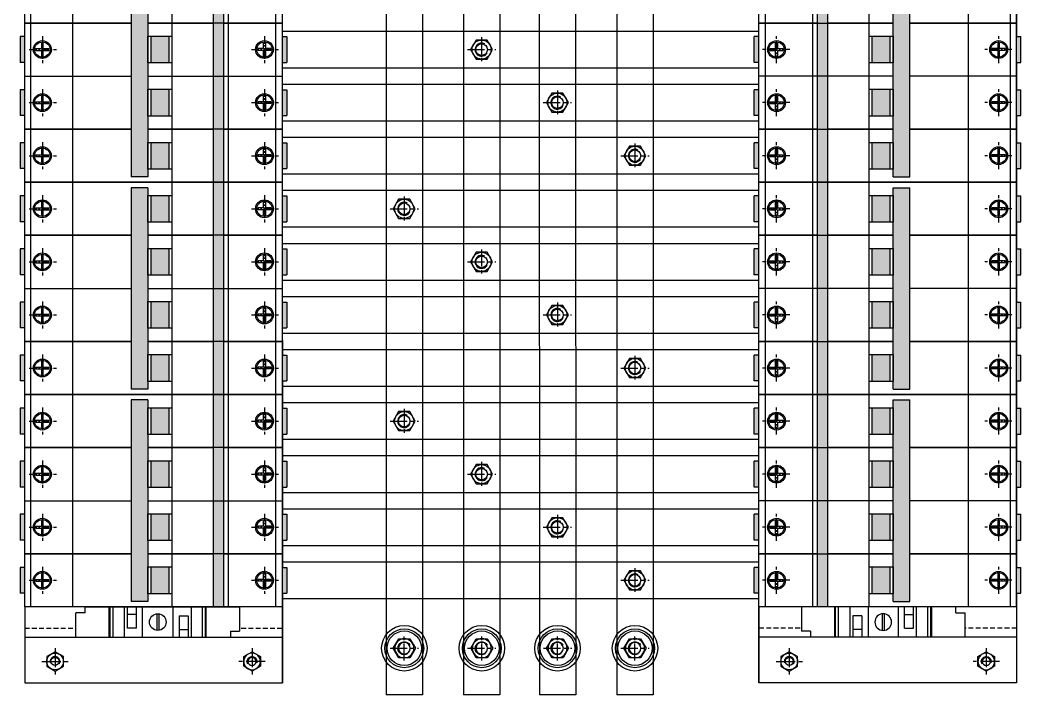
# Model space of a CAD drawing. Header units: millimetres. Extents: x 2153 to 5658, y -781 to 1156.
# Drawn here: x 3482 to 3812.2, y 333.3 to 555.8 of the extents above; entities that cross this region are included whole.
import ezdxf

# ---------------------------------------------------------------- set-up
doc = ezdxf.new("R2010")
doc.units = ezdxf.units.MM
doc.set_wipeout_variables(frame=1)
doc.linetypes.add('CENTER', pattern=[2, 1.25, -0.25, 0.25, -0.25])
doc.linetypes.add('HIDDEN', pattern=[9.525, 6.35, -3.175])
for name, color, linetype in [('40GENE-003-FRAME.LINE3', 4, 'Continuous'), ('40GENE-004-FRAME.LINE4', 5, 'Continuous'), ('40GENE-009-FRAME.TEXT2', 2, 'Continuous'), ('40GENE-106-TEXT', 7, 'Continuous'), ('47ELEC-102-PROYEC', 1, 'HIDDEN'), ('47ELEC-103-EJES', 122, 'CENTER'), ('47ELEC-106-SIMB-F', 2, 'Continuous'), ('47ELEC-106-SIMB-FR', 40, 'Continuous'), ('47ELEC-109-ACHUR', 8, 'Continuous'), ('47ELEC-205-EQUIP', 5, 'Continuous')]:
    doc.layers.add(name, color=color, linetype=linetype)

# ---------------------------------------------------------------- blocks, each defined once
blk = doc.blocks.new('nut 3-8')
at = {"layer": '40GENE-003-FRAME.LINE3', "color": 0}
blk.add_lwpolyline([(-4.04, 7), (-8.08, 0), (-4.04, -7), (4.04, -7), (8.08, 0), (4.04, 7)], close=True, dxfattribs=at)
blk.add_circle((0, 0), 7, dxfattribs=at)
at = {"layer": '40GENE-003-FRAME.LINE3', "color": 3}
blk.add_circle((0, 0), 4.26, dxfattribs=at)
blk.add_arc((0, 0), 4.76, 59.27051, 329.27051, dxfattribs=at)
at = {"layer": '47ELEC-103-EJES', "color": 0, "ltscale": 10}
for p, q in [((0, 9), (0, -9)), ((-10.39, 0), (10.39, 0))]:
    blk.add_line(p, q, dxfattribs=at)
blk = doc.blocks.new('T1.4-P')
at = {"color": 7}
blk.add_wipeout([(-3.18, 5.5), (3.18, 5.5), (6.35, 0), (3.18, -5.5), (-3.18, -5.5), (-6.35, 0)], dxfattribs=at).dxf.layer = '47ELEC-106-SIMB-F'
at = {"layer": '47ELEC-103-EJES', "ltscale": 10}
for p, q in [((0, -8.66), (0, 8.66)), ((-8.66, 0), (8.66, 0))]:
    blk.add_line(p, q, dxfattribs=at)
blk.add_arc((0, 0), 3.18, 60.61006, 330.61006, dxfattribs=at)
at = {"layer": '47ELEC-106-SIMB-F', "color": 7}
blk.add_lwpolyline([(-3.18, 5.5), (-6.35, 0), (-3.18, -5.5), (3.18, -5.5), (6.35, 0), (3.18, 5.5)], close=True, dxfattribs=at)
for radius in [5.5, 2.68]:
    blk.add_circle((0, 0), radius, dxfattribs=at)
blk = doc.blocks.new('ABB')
at = {"layer": '40GENE-106-TEXT'}
h = blk.add_hatch(color=255, dxfattribs=at)
h.paths.add_polyline_path([(2.98, 2.12), (2.43, 4.02), (1.91, 4.02), (1.91, 2.12)])
h.paths.add_polyline_path([(3.04, 1.92), (1.91, 1.92), (1.91, 0.87), (2.3, 0.87), (2.55, 0.02), (3.59, 0.02)])
h.paths.add_polyline_path([(1.71, 1.92), (0.57, 1.92), (0.02, 0.02), (1.06, 0.02), (1.31, 0.87), (1.71, 0.87)])
h.paths.add_polyline_path([(1.71, 4.02), (1.18, 4.02), (0.63, 2.12), (1.71, 2.12)])
h.paths.add_polyline_path([(5.14, 4.02), (3.99, 4.02), (3.99, 2.12), (5.14, 2.12)])
edge = h.paths.add_edge_path()
edge.add_line((5.34, 2.12), (6.25, 2.12))
edge.add_ellipse((5.58, 1.18), major_axis=(0.82, 0.82), ratio=1, start_angle=9.2491, end_angle=28.6784)
edge.add_ellipse((5.59, 3.13), major_axis=(-0.631, 0.631), ratio=1, start_angle=155.2348, end_angle=313.9359)
edge.add_line((5.61, 4.02), (5.34, 4.02))
edge.add_line((5.34, 4.02), (5.34, 2.12))
edge = h.paths.add_edge_path()
edge.add_line((5.34, 0.02), (5.61, 0.02))
edge.add_ellipse((5.58, 1.18), major_axis=(-0.82, 0.82), ratio=1, start_angle=136.6801, end_angle=264.7229)
edge.add_line((6.47, 1.92), (5.34, 1.92))
edge.add_line((5.34, 1.92), (5.34, 0.02))
h.paths.add_polyline_path([(5.14, 1.92), (3.99, 1.92), (3.99, 0.02), (5.14, 0.02)])
h.paths.add_polyline_path([(8.13, 4.02), (6.98, 4.02), (6.98, 2.12), (8.13, 2.12)])
edge = h.paths.add_edge_path()
edge.add_line((8.33, 2.12), (9.24, 2.12))
edge.add_ellipse((8.57, 1.18), major_axis=(0.82, 0.82), ratio=1, start_angle=9.2491, end_angle=28.6784)
edge.add_ellipse((8.58, 3.13), major_axis=(-0.631, 0.631), ratio=1, start_angle=155.2348, end_angle=313.9359)
edge.add_line((8.6, 4.02), (8.33, 4.02))
edge.add_line((8.33, 4.02), (8.33, 2.12))
h.paths.add_polyline_path([(6.98, 0.02), (8.13, 0.02), (8.13, 1.92), (6.98, 1.92)])
edge = h.paths.add_edge_path()
edge.add_line((8.33, 0.02), (8.6, 0.02))
edge.add_ellipse((8.57, 1.18), major_axis=(-0.82, 0.82), ratio=1, start_angle=136.6801, end_angle=264.7229)
edge.add_line((9.46, 1.92), (8.33, 1.92))
edge.add_line((8.33, 1.92), (8.33, 0.02))
blk = doc.blocks.new('S204-F')
at = {"color": 7}
blk.add_wipeout([(-35, 34.43), (-30.51, 34.43), (-30.51, 35.93), (-21.99, 35.93), (-21.99, 34.43), (-13.01, 34.43), (-13.01, 35.93), (-4.49, 35.93), (-4.49, 34.43), (4.49, 34.43), (4.49, 35.93), (13.01, 35.93), (13.01, 34.43), (21.99, 34.43), (21.99, 35.93), (30.51, 35.93), (30.51, 34.43), (35, 34.43), (35, -50.57), (30.51, -50.57), (30.51, -52.07), (21.99, -52.07), (21.99, -50.57), (13.01, -50.57), (13.01, -52.07), (4.49, -52.07), (4.49, -50.57), (-4.49, -50.57), (-4.49, -52.07), (-13.01, -52.07), (-13.01, -50.57), (-21.99, -50.57), (-21.99, -52.07), (-30.51, -52.07), (-30.51, -50.57), (-35, -50.57)], dxfattribs=at).dxf.layer = '47ELEC-106-SIMB-F'
at = {"layer": '47ELEC-106-SIMB-F'}
h = blk.add_hatch(color=7, dxfattribs=at)
h.dxf.hatch_style = 1
h.paths.add_polyline_path([(-30.51, 35.93), (-30.51, 34.43), (-21.99, 34.43), (-21.99, 35.93)])
h = blk.add_hatch(color=7, dxfattribs=at)
h.dxf.hatch_style = 1
h.paths.add_polyline_path([(-13.01, 35.93), (-13.01, 34.43), (-4.49, 34.43), (-4.49, 35.93)])
h = blk.add_hatch(color=7, dxfattribs=at)
h.dxf.hatch_style = 1
h.paths.add_polyline_path([(4.49, 35.93), (4.49, 34.43), (13.01, 34.43), (13.01, 35.93)])
h = blk.add_hatch(color=7, dxfattribs=at)
h.dxf.hatch_style = 1
h.paths.add_polyline_path([(21.99, 35.93), (21.99, 34.43), (30.51, 34.43), (30.51, 35.93)])
h = blk.add_hatch(color=12, dxfattribs=at)
h.dxf.hatch_style = 1
h.paths.add_polyline_path([(-35, 15.2), (-35, 11.78), (-17.5, 11.78), (-17.5, 15.2)])
h = blk.add_hatch(color=12, dxfattribs=at)
h.dxf.hatch_style = 1
h.paths.add_polyline_path([(-17.5, 15.2), (-17.5, 11.78), (0, 11.78), (0, 15.2)])
h = blk.add_hatch(color=12, dxfattribs=at)
h.dxf.hatch_style = 1
h.paths.add_polyline_path([(0, 15.2), (0, 11.78), (17.5, 11.78), (17.5, 15.2)])
h = blk.add_hatch(color=12, dxfattribs=at)
h.dxf.hatch_style = 1
h.paths.add_polyline_path([(17.5, 15.2), (17.5, 11.78), (35, 11.78), (35, 15.2)])
h = blk.add_hatch(color=7, dxfattribs=at)
h.dxf.hatch_style = 1
h.paths.add_polyline_path([(-21.84, -3.01), (-30.66, -3.01), (-30.66, -8.88), (-21.84, -8.88)])
h.paths.add_polyline_path([(-4.34, -3.01), (-13.16, -3.01), (-13.16, -8.88), (-4.34, -8.88)])
h.paths.add_polyline_path([(13.16, -3.01), (4.34, -3.01), (4.34, -8.88), (13.16, -8.88)])
h.paths.add_polyline_path([(30.66, -3.01), (21.84, -3.01), (21.84, -8.88), (30.66, -8.88)])
h.paths.add_polyline_path([(33.21, -9.91), (0, -9.91), (0, -15.37), (33.21, -15.37)])
h.paths.add_polyline_path([(0, -9.91), (-33.21, -9.91), (-33.21, -15.37), (0, -15.37)])
h = blk.add_hatch(color=7, dxfattribs=at)
h.dxf.hatch_style = 1
h.paths.add_polyline_path([(-21.99, -52.07), (-21.99, -50.57), (-30.51, -50.57), (-30.51, -52.07)])
h = blk.add_hatch(color=7, dxfattribs=at)
h.dxf.hatch_style = 1
h.paths.add_polyline_path([(-4.49, -52.07), (-4.49, -50.57), (-13.01, -50.57), (-13.01, -52.07)])
h = blk.add_hatch(color=7, dxfattribs=at)
h.dxf.hatch_style = 1
h.paths.add_polyline_path([(13.01, -52.07), (13.01, -50.57), (4.49, -50.57), (4.49, -52.07)])
h = blk.add_hatch(color=7, dxfattribs=at)
h.dxf.hatch_style = 1
h.paths.add_polyline_path([(30.51, -52.07), (30.51, -50.57), (21.99, -50.57), (21.99, -52.07)])
at = {"layer": '47ELEC-103-EJES', "ltscale": 2}
for p, q in [((-26.25, 24.24), (-26.25, 33.18)), ((-8.75, 24.24), (-8.75, 33.18)), ((8.75, 24.24), (8.75, 33.18)), ((26.25, 24.24), (26.25, 33.18)), ((-30.72, 28.56), (-21.78, 28.56)), ((-13.22, 28.56), (-4.28, 28.56)), ((4.28, 28.56), (13.22, 28.56)), ((21.78, 28.56), (30.72, 28.56)), ((-26.25, -49.02), (-26.25, -40.09)), ((-8.75, -49.02), (-8.75, -40.09)), ((8.75, -49.02), (8.75, -40.09)), ((26.25, -49.02), (26.25, -40.09)), ((-30.72, -44.71), (-21.78, -44.71)), ((-13.22, -44.71), (-4.28, -44.71)), ((4.28, -44.71), (13.22, -44.71)), ((21.78, -44.71), (30.72, -44.71))]:
    blk.add_line(p, q, dxfattribs=at)
at = {"layer": '47ELEC-106-SIMB-F', "color": 7}
for p, q in [((-35, -50.57), (-35, 34.43)), ((-35, 34.43), (-17.5, 34.43)), ((-30.51, 35.93), (-21.99, 35.93)), ((-30.51, 34.43), (-30.51, 35.93)), ((-21.99, 34.43), (-21.99, 35.93)), ((-17.5, 34.43), (-17.5, -9.91)), ((-17.5, 15.2), (-17.5, 34.43)), ((-17.5, 34.43), (0, 34.43)), ((-13.01, 35.93), (-4.49, 35.93)), ((-13.01, 34.43), (-13.01, 35.93)), ((-4.49, 34.43), (-4.49, 35.93)), ((0, -9.91), (0, 34.43)), ((0, 34.43), (17.5, 34.43)), ((4.49, 35.93), (13.01, 35.93)), ((4.49, 34.43), (4.49, 35.93)), ((13.01, 34.43), (13.01, 35.93)), ((17.5, 34.43), (17.5, -9.91)), ((17.5, 15.2), (17.5, 34.43)), ((17.5, 34.43), (35, 34.43)), ((21.99, 35.93), (30.51, 35.93)), ((21.99, 34.43), (21.99, 35.93)), ((30.51, 34.43), (30.51, 35.93)), ((35, 34.43), (35, -50.57)), ((-17.5, 32.33), (-35, 32.33)), ((-26.56, 30.7), (-26.56, 28.87)), ((0, 32.33), (-17.5, 32.33)), ((-9.06, 30.7), (-9.06, 28.87)), ((17.5, 32.33), (0, 32.33)), ((8.44, 30.7), (8.44, 28.87)), ((35, 32.33), (17.5, 32.33)), ((25.94, 30.7), (25.94, 28.87)), ((-26.56, 28.25), (-26.56, 26.42)), ((-9.06, 28.25), (-9.06, 26.42)), ((8.44, 28.25), (8.44, 26.42)), ((25.94, 28.25), (25.94, 26.42)), ((-17.5, 16.7), (-35, 16.7)), ((0, 16.7), (-17.5, 16.7)), ((17.5, 16.7), (0, 16.7)), ((35, 16.7), (17.5, 16.7)), ((-17.5, -9.91), (-17.5, 11.78)), ((17.5, -9.91), (17.5, 11.78)), ((-35, -1.98), (-17.5, -1.98)), ((-30.66, -3.01), (-21.84, -3.01)), ((-17.5, -1.98), (0, -1.98)), ((-13.16, -3.01), (-4.34, -3.01)), ((0, -1.98), (17.5, -1.98)), ((4.34, -3.01), (13.16, -3.01)), ((17.5, -1.98), (35, -1.98)), ((21.84, -3.01), (30.66, -3.01)), ((-30.66, -8.88), (-21.84, -8.88)), ((-13.16, -8.88), (-4.34, -8.88)), ((4.34, -8.88), (13.16, -8.88)), ((21.84, -8.88), (30.66, -8.88)), ((-33.21, -9.91), (-33.21, -15.37)), ((-33.21, -9.91), (33.21, -9.91)), ((33.21, -9.91), (33.21, -15.37)), ((-33.21, -15.37), (33.21, -15.37)), ((-17.5, -15.37), (-17.5, -50.57)), ((-17.5, -50.57), (-17.5, -15.37)), ((0, -50.57), (0, -15.37)), ((17.5, -15.37), (17.5, -50.57)), ((17.5, -50.57), (17.5, -15.37)), ((-17.5, -34.66), (-35, -34.66)), ((0, -34.66), (-17.5, -34.66)), ((17.5, -34.66), (0, -34.66)), ((35, -34.66), (17.5, -34.66)), ((-26.56, -44.4), (-26.56, -42.56)), ((-9.06, -44.4), (-9.06, -42.56)), ((8.44, -44.4), (8.44, -42.56)), ((25.94, -44.4), (25.94, -42.56)), ((-26.56, -46.85), (-26.56, -45.01)), ((-9.06, -46.85), (-9.06, -45.01)), ((8.44, -46.85), (8.44, -45.01)), ((25.94, -46.85), (25.94, -45.01)), ((-17.5, -48.47), (-35, -48.47)), ((0, -48.47), (-17.5, -48.47)), ((17.5, -48.47), (0, -48.47)), ((35, -48.47), (17.5, -48.47)), ((-35, -50.57), (-17.5, -50.57)), ((-30.51, -50.57), (-30.51, -52.07)), ((-30.51, -52.07), (-21.99, -52.07)), ((-21.99, -50.57), (-21.99, -52.07)), ((-17.5, -50.57), (0, -50.57)), ((-13.01, -50.57), (-13.01, -52.07)), ((-13.01, -52.07), (-4.49, -52.07)), ((-4.49, -50.57), (-4.49, -52.07)), ((0, -50.57), (17.5, -50.57)), ((4.49, -50.57), (4.49, -52.07)), ((4.49, -52.07), (13.01, -52.07)), ((13.01, -50.57), (13.01, -52.07)), ((17.5, -50.57), (35, -50.57)), ((21.99, -50.57), (21.99, -52.07)), ((21.99, -52.07), (30.51, -52.07)), ((30.51, -50.57), (30.51, -52.07))]:
    blk.add_line(p, q, dxfattribs=at)
at = {"layer": '47ELEC-106-SIMB-F', "color": 12}
for p, q in [((-17.5, 15.2), (-35, 15.2)), ((0, 15.2), (-17.5, 15.2)), ((17.5, 15.2), (0, 15.2)), ((35, 15.2), (17.5, 15.2)), ((-17.5, 11.78), (-35, 11.78)), ((0, 11.78), (-17.5, 11.78)), ((17.5, 11.78), (0, 11.78)), ((35, 11.78), (17.5, 11.78))]:
    blk.add_line(p, q, dxfattribs=at)
at = {"layer": '47ELEC-106-SIMB-F', "color": 7}
for points in [[(-26.56, 30.7), (-25.94, 30.7), (-25.94, 28.87)], [(-9.06, 30.7), (-8.44, 30.7), (-8.44, 28.87)], [(8.44, 30.7), (9.06, 30.7), (9.06, 28.87)], [(25.94, 30.7), (26.56, 30.7), (26.56, 28.87)], [(-26.56, 28.25), (-28.39, 28.25), (-28.39, 28.87), (-26.56, 28.87)], [(-25.94, 28.25), (-25.94, 26.42), (-26.56, 26.42)], [(-25.94, 28.87), (-24.11, 28.87), (-24.11, 28.25), (-25.94, 28.25)], [(-9.06, 28.25), (-10.89, 28.25), (-10.89, 28.87), (-9.06, 28.87)], [(-8.44, 28.25), (-8.44, 26.42), (-9.06, 26.42)], [(-8.44, 28.87), (-6.61, 28.87), (-6.61, 28.25), (-8.44, 28.25)], [(8.44, 28.25), (6.61, 28.25), (6.61, 28.87), (8.44, 28.87)], [(9.06, 28.25), (9.06, 26.42), (8.44, 26.42)], [(9.06, 28.87), (10.89, 28.87), (10.89, 28.25), (9.06, 28.25)], [(25.94, 28.25), (24.11, 28.25), (24.11, 28.87), (25.94, 28.87)], [(26.56, 28.25), (26.56, 26.42), (25.94, 26.42)], [(26.56, 28.87), (28.39, 28.87), (28.39, 28.25), (26.56, 28.25)], [(-25.94, -44.4), (-25.94, -42.56), (-26.56, -42.56)], [(-8.44, -44.4), (-8.44, -42.56), (-9.06, -42.56)], [(9.06, -44.4), (9.06, -42.56), (8.44, -42.56)], [(26.56, -44.4), (26.56, -42.56), (25.94, -42.56)], [(-26.56, -44.4), (-28.39, -44.4), (-28.39, -45.01), (-26.56, -45.01)], [(-26.56, -46.85), (-25.94, -46.85), (-25.94, -45.01)], [(-25.94, -45.01), (-24.11, -45.01), (-24.11, -44.4), (-25.94, -44.4)], [(-9.06, -44.4), (-10.89, -44.4), (-10.89, -45.01), (-9.06, -45.01)], [(-9.06, -46.85), (-8.44, -46.85), (-8.44, -45.01)], [(-8.44, -45.01), (-6.61, -45.01), (-6.61, -44.4), (-8.44, -44.4)], [(8.44, -44.4), (6.61, -44.4), (6.61, -45.01), (8.44, -45.01)], [(8.44, -46.85), (9.06, -46.85), (9.06, -45.01)], [(9.06, -45.01), (10.89, -45.01), (10.89, -44.4), (9.06, -44.4)], [(25.94, -44.4), (24.11, -44.4), (24.11, -45.01), (25.94, -45.01)], [(25.94, -46.85), (26.56, -46.85), (26.56, -45.01)], [(26.56, -45.01), (28.39, -45.01), (28.39, -44.4), (26.56, -44.4)]]:
    blk.add_lwpolyline(points, dxfattribs=at)
for points in [[(-30.66, -1.98), (-21.84, -1.98), (-21.84, -9.91), (-30.66, -9.91)], [(-13.16, -1.98), (-4.34, -1.98), (-4.34, -9.91), (-13.16, -9.91)], [(4.34, -1.98), (13.16, -1.98), (13.16, -9.91), (4.34, -9.91)], [(21.84, -1.98), (30.66, -1.98), (30.66, -9.91), (21.84, -9.91)]]:
    blk.add_lwpolyline(points, close=True, dxfattribs=at)
for centre, radius in [((-26.25, 28.56), 2.94), ((-26.25, 28.56), 2.53), ((-8.75, 28.56), 2.94), ((-8.75, 28.56), 2.53), ((8.75, 28.56), 2.94), ((8.75, 28.56), 2.53), ((26.25, 28.56), 2.94), ((26.25, 28.56), 2.53), ((-26.25, -44.71), 2.94), ((-26.25, -44.71), 2.53), ((-8.75, -44.71), 2.94), ((-8.75, -44.71), 2.53), ((8.75, -44.71), 2.94), ((8.75, -44.71), 2.53), ((26.25, -44.71), 2.94), ((26.25, -44.71), 2.53)]:
    blk.add_circle(centre, radius, dxfattribs=at)
at = {"layer": '40GENE-009-FRAME.TEXT2', "xscale": 0.6400000000000001, "yscale": 0.6400000000000001, "zscale": 0.6400000000000001}
blk.add_blockref('ABB', (-34.48, 12.29), dxfattribs=at)
blk = doc.blocks.new('BORNERA DE TOPE')
at = {"color": 7}
blk.add_wipeout([(-21.03, 72.37), (-13.03, 72.37), (-13.03, 69.37), (-11.03, 69.37), (-11.03, 18.37), (-19.03, 18.37), (-19.03, 21.37), (-21.03, 21.37)], dxfattribs=at).dxf.layer = '47ELEC-106-SIMB-F'
at = {"layer": '47ELEC-106-SIMB-F', "color": 7}
for p, q in [((-21.03, 72.37), (-13.03, 72.37)), ((-21.03, 72.37), (-21.03, 21.37)), ((-21.03, 72.37), (-21.03, 29.24)), ((-21.03, 72.37), (-21.03, 21.37)), ((-13.03, 69.37), (-13.03, 72.37)), ((-13.03, 69.37), (-11.03, 69.37)), ((-11.03, 69.37), (-11.03, 18.37)), ((-21.03, 61.37), (-11.03, 61.37)), ((-21.03, 61.12), (-11.03, 61.12)), ((-21.03, 60.07), (-11.03, 60.07)), ((-21.03, 56.37), (-11.03, 56.37)), ((-18.03, 55.37), (-11.03, 55.37)), ((-18.03, 52.37), (-18.03, 55.37)), ((-13.53, 52.37), (-13.53, 55.37)), ((-21.03, 50.37), (-11.03, 50.37)), ((-18.03, 52.37), (-11.03, 52.37)), ((-13.29, 45.67), (-18.76, 45.67)), ((-13.29, 45.07), (-18.76, 45.07)), ((-11.03, 40.37), (-21.03, 40.37)), ((-14.03, 38.37), (-21.03, 38.37)), ((-18.53, 38.37), (-18.53, 35.37)), ((-14.03, 38.37), (-14.03, 35.37)), ((-14.03, 35.37), (-21.03, 35.37)), ((-11.03, 34.37), (-21.03, 34.37)), ((-11.03, 34.37), (-21.03, 34.37)), ((-21.03, 30.67), (-11.03, 30.67)), ((-21.03, 29.62), (-11.03, 29.62)), ((-21.03, 29.37), (-11.03, 29.37)), ((-21.03, 29.24), (-21.03, 27.35)), ((-19.03, 21.37), (-21.03, 21.37)), ((-19.03, 21.37), (-19.03, 18.37)), ((-11.03, 18.37), (-19.03, 18.37))]:
    blk.add_line(p, q, dxfattribs=at)
blk.add_circle((-16.03, 45.37), 2.75, dxfattribs=at)

msp = doc.modelspace()

# ---------------------------------------------------------------- linework, layer by layer
at = {"layer": '40GENE-004-FRAME.LINE4', "color": 122, "linetype": 'Continuous'}
for p, q in [((3653.27, 823.41), (3653.32, 333.28)), ((3665.27, 823.41), (3665.32, 333.28))]:
    msp.add_line(p, q, dxfattribs=at)
at = {"layer": '40GENE-004-FRAME.LINE4', "color": 122}
msp.add_line((3665.32, 333.28), (3653.32, 333.28), dxfattribs=at)
at = {"layer": '47ELEC-102-PROYEC', "color": 6, "linetype": 'ByBlock'}
for centre, radius in [((3608.77, 348.68), 7.5), ((3608.77, 348.68), 6.4), ((3608.77, 348.68), 5.7), ((3634.32, 348.68), 7.5), ((3634.32, 348.68), 6.4), ((3634.32, 348.68), 5.7), ((3659.32, 348.68), 7.5), ((3659.32, 348.68), 6.4), ((3659.32, 348.68), 5.7), ((3684.87, 348.68), 7.5), ((3684.87, 348.68), 6.4), ((3684.87, 348.68), 5.7)]:
    msp.add_circle(centre, radius, dxfattribs=at)
at = {"layer": '47ELEC-106-SIMB-F', "color": 1, "linetype": 'Continuous'}
for p, q in [((3602.72, 823.41), (3602.77, 333.28)), ((3614.72, 823.41), (3614.77, 333.28))]:
    msp.add_line(p, q, dxfattribs=at)
at = {"layer": '47ELEC-106-SIMB-F', "color": 251, "linetype": 'Continuous'}
for p, q in [((3628.27, 823.41), (3628.32, 333.28)), ((3640.27, 823.41), (3640.32, 333.28))]:
    msp.add_line(p, q, dxfattribs=at)
at = {"layer": '47ELEC-106-SIMB-F', "color": 255, "linetype": 'Continuous'}
for p, q in [((3678.82, 823.41), (3678.87, 333.28)), ((3690.82, 823.41), (3690.87, 333.28))]:
    msp.add_line(p, q, dxfattribs=at)
at = {"layer": '47ELEC-106-SIMB-F', "color": 1}
msp.add_line((3614.77, 333.28), (3602.77, 333.28), dxfattribs=at)
at = {"layer": '47ELEC-106-SIMB-F', "color": 251}
msp.add_line((3640.32, 333.28), (3628.32, 333.28), dxfattribs=at)
at = {"layer": '47ELEC-106-SIMB-FR'}
for p, q in [((3508.48, 792.33), (3508.53, 352.33)), ((3513.48, 792.33), (3513.53, 352.33)), ((3538.48, 792.33), (3538.53, 352.33)), ((3543.48, 792.33), (3543.53, 352.33)), ((3750.71, 792.33), (3750.76, 352.33)), ((3755.71, 792.33), (3755.76, 352.33)), ((3780.71, 792.33), (3780.76, 352.33)), ((3785.71, 792.33), (3785.76, 352.33))]:
    msp.add_line(p, q, dxfattribs=at)
for points in [[(3522.98, 551.06, -1), (3528.98, 551.06), (3528.98, 539.06, -1), (3522.98, 539.06)], [(3771.21, 551.06, 1), (3765.21, 551.06), (3765.21, 539.06, 1), (3771.21, 539.06)], [(3522.98, 526.06, -1), (3528.98, 526.06), (3528.98, 514.06, -1), (3522.98, 514.06)], [(3771.21, 526.06, 1), (3765.21, 526.06), (3765.21, 514.06, 1), (3771.21, 514.06)], [(3522.98, 501.06, -1), (3528.98, 501.06), (3528.98, 489.06, -1), (3522.98, 489.06)], [(3771.21, 501.06, 1), (3765.21, 501.06), (3765.21, 489.06, 1), (3771.21, 489.06)], [(3522.98, 476.06, -1), (3528.98, 476.06), (3528.98, 464.06, -1), (3522.98, 464.06)], [(3771.21, 476.06, 1), (3765.21, 476.06), (3765.21, 464.06, 1), (3771.21, 464.06)], [(3522.98, 451.06, -1), (3528.98, 451.06), (3528.98, 439.06, -1), (3522.98, 439.06)], [(3771.21, 451.06, 1), (3765.21, 451.06), (3765.21, 439.06, 1), (3771.21, 439.06)], [(3522.98, 426.06, -1), (3528.98, 426.06), (3528.98, 414.06, -1), (3522.98, 414.06)], [(3771.21, 426.06, 1), (3765.21, 426.06), (3765.21, 414.06, 1), (3771.21, 414.06)], [(3522.98, 401.06, -1), (3528.98, 401.06), (3528.98, 389.06, -1), (3522.98, 389.06)], [(3771.21, 401.06, 1), (3765.21, 401.06), (3765.21, 389.06, 1), (3771.21, 389.06)], [(3522.98, 376.06, -1), (3528.98, 376.06), (3528.98, 364.06, -1), (3522.98, 364.06)], [(3771.21, 376.06, 1), (3765.21, 376.06), (3765.21, 364.06, 1), (3771.21, 364.06)]]:
    msp.add_lwpolyline(points, format="xyb", close=True, dxfattribs=at)
at = {"layer": '47ELEC-109-ACHUR', "ltscale": 0.75}
for p, q in [((3483.48, 807.33), (3483.53, 337.33)), ((3568.48, 807.33), (3568.53, 337.33)), ((3725.71, 807.33), (3725.76, 337.33)), ((3810.71, 807.33), (3810.76, 337.33)), ((3568.53, 337.33), (3568.48, 801.81)), ((3725.76, 337.33), (3725.71, 792.33)), ((3483.53, 352.33), (3568.53, 352.33)), ((3483.53, 352.33), (3568.53, 352.33)), ((3810.76, 352.33), (3725.76, 352.33)), ((3810.76, 352.33), (3725.76, 352.33)), ((3483.53, 337.33), (3568.53, 337.33)), ((3810.76, 337.33), (3725.76, 337.33))]:
    msp.add_line(p, q, dxfattribs=at)
at = {"layer": '47ELEC-109-ACHUR', "linetype": 'HIDDEN', "ltscale": 0.25}
for p, q in [((3483.53, 355.33), (3568.53, 355.33)), ((3810.76, 355.33), (3725.76, 355.33))]:
    msp.add_line(p, q, dxfattribs=at)
at = {"layer": '47ELEC-205-EQUIP', "color": 255}
msp.add_line((3690.87, 333.28), (3678.87, 333.28), dxfattribs=at)

# ---------------------------------------------------------------- block references
at = {"xscale": 0.45, "yscale": 0.45, "zscale": 0.45}
for p in [(3634.27, 546.08), (3659.27, 528.58), (3684.83, 511.08), (3608.72, 493.58), (3634.27, 476.08), (3659.27, 458.58), (3684.83, 441.08), (3608.72, 423.58), (3634.27, 406.08), (3659.27, 388.58), (3684.83, 371.08)]:
    msp.add_blockref('nut 3-8', p, dxfattribs=at)
at = {"xscale": -0.45, "yscale": 0.45, "zscale": 0.45, "rotation": 180}
for p in [(3608.77, 348.68), (3634.32, 348.68), (3659.32, 348.68), (3684.87, 348.68)]:
    msp.add_blockref('nut 3-8', p, dxfattribs=at)
at = {"layer": '47ELEC-205-EQUIP', "yscale": 0.5, "zscale": 0.5}
for p, xscale, rotation in [((3493.53, 344.33), 0.5, 270), ((3558.53, 344.33), -0.5, 90), ((3735.76, 344.33), 0.5, 270), ((3800.76, 344.33), -0.5, 90)]:
    msp.add_blockref('T1.4-P', p, dxfattribs=dict(at, xscale=xscale, rotation=rotation))

# ---------------------------------------------------------------- next in the draw order: block references
at = {"layer": '47ELEC-106-SIMB-F'}
for p, rotation in [((3534.06, 537.33), 270), ((3760.14, 537.33), 90)]:
    msp.add_blockref('S204-F', p, dxfattribs=dict(at, rotation=rotation))

# ---------------------------------------------------------------- next in the draw order: linework, layer by layer
at = {"layer": '40GENE-004-FRAME.LINE4', "color": 122}
msp.add_lwpolyline([(3614.72, 534.58), (3568.48, 534.58), (3568.48, 522.58), (3614.72, 522.58), (3725.71, 522.58), (3725.71, 534.58)], close=True, dxfattribs=at)
at = {"layer": '47ELEC-106-SIMB-F', "color": 251}
msp.add_lwpolyline([(3614.72, 552.08), (3568.48, 552.08), (3568.48, 540.08), (3614.72, 540.08), (3725.71, 540.08), (3725.71, 552.08)], close=True, dxfattribs=at)
at = {"layer": '47ELEC-106-SIMB-F', "color": 255}
msp.add_lwpolyline([(3614.72, 517.08), (3568.48, 517.08), (3568.48, 505.08), (3614.72, 505.08), (3725.71, 505.08), (3725.71, 517.08)], close=True, dxfattribs=at)

# ---------------------------------------------------------------- next in the draw order: block references
at = {"layer": '47ELEC-106-SIMB-F'}
for p, rotation in [((3534.06, 467.33), 270), ((3760.14, 467.33), 90)]:
    msp.add_blockref('S204-F', p, dxfattribs=dict(at, rotation=rotation))

# ---------------------------------------------------------------- next in the draw order: linework, layer by layer
at = {"layer": '40GENE-004-FRAME.LINE4', "color": 122}
msp.add_lwpolyline([(3614.72, 464.58), (3568.48, 464.58), (3568.48, 452.58), (3614.72, 452.58), (3725.71, 452.58), (3725.71, 464.58)], close=True, dxfattribs=at)
at = {"layer": '47ELEC-106-SIMB-F', "color": 1}
msp.add_lwpolyline([(3614.72, 499.58), (3568.48, 499.58), (3568.48, 487.58), (3614.72, 487.58), (3725.71, 487.58), (3725.71, 499.58)], close=True, dxfattribs=at)
at = {"layer": '47ELEC-106-SIMB-F', "color": 251}
msp.add_lwpolyline([(3614.72, 482.08), (3568.48, 482.08), (3568.48, 470.08), (3614.72, 470.08), (3725.71, 470.08), (3725.71, 482.08)], close=True, dxfattribs=at)
at = {"layer": '47ELEC-106-SIMB-F', "color": 255}
msp.add_lwpolyline([(3614.72, 447.08), (3568.48, 447.08), (3568.48, 435.08), (3614.72, 435.08), (3725.71, 435.08), (3725.71, 447.08)], close=True, dxfattribs=at)

# ---------------------------------------------------------------- next in the draw order: block references
at = {"layer": '47ELEC-106-SIMB-F'}
for p, rotation in [((3534.06, 397.33), 270), ((3760.14, 397.33), 90)]:
    msp.add_blockref('S204-F', p, dxfattribs=dict(at, rotation=rotation))

# ---------------------------------------------------------------- next in the draw order: linework, layer by layer
at = {"layer": '40GENE-004-FRAME.LINE4', "color": 122}
msp.add_lwpolyline([(3614.72, 394.58), (3568.48, 394.58), (3568.48, 382.58), (3614.72, 382.58), (3725.71, 382.58), (3725.71, 394.58)], close=True, dxfattribs=at)
at = {"layer": '47ELEC-106-SIMB-F', "color": 1}
msp.add_lwpolyline([(3614.72, 429.58), (3568.48, 429.58), (3568.48, 417.58), (3614.72, 417.58), (3725.71, 417.58), (3725.71, 429.58)], close=True, dxfattribs=at)
at = {"layer": '47ELEC-106-SIMB-F', "color": 251}
msp.add_lwpolyline([(3614.72, 412.08), (3568.48, 412.08), (3568.48, 400.08), (3614.72, 400.08), (3725.71, 400.08), (3725.71, 412.08)], close=True, dxfattribs=at)
at = {"layer": '47ELEC-106-SIMB-F', "color": 255}
msp.add_lwpolyline([(3614.72, 377.08), (3568.48, 377.08), (3568.48, 365.08), (3614.72, 365.08), (3725.71, 365.08), (3725.71, 377.08)], close=True, dxfattribs=at)

# ---------------------------------------------------------------- next in the draw order: block references
at = {"rotation": 90}
msp.add_blockref('BORNERA DE TOPE', (3572.81, 373.36), dxfattribs=at)
at = {"xscale": -1, "rotation": 270}
msp.add_blockref('BORNERA DE TOPE', (3721.39, 373.36), dxfattribs=at)

doc.saveas('drawing.dxf')
